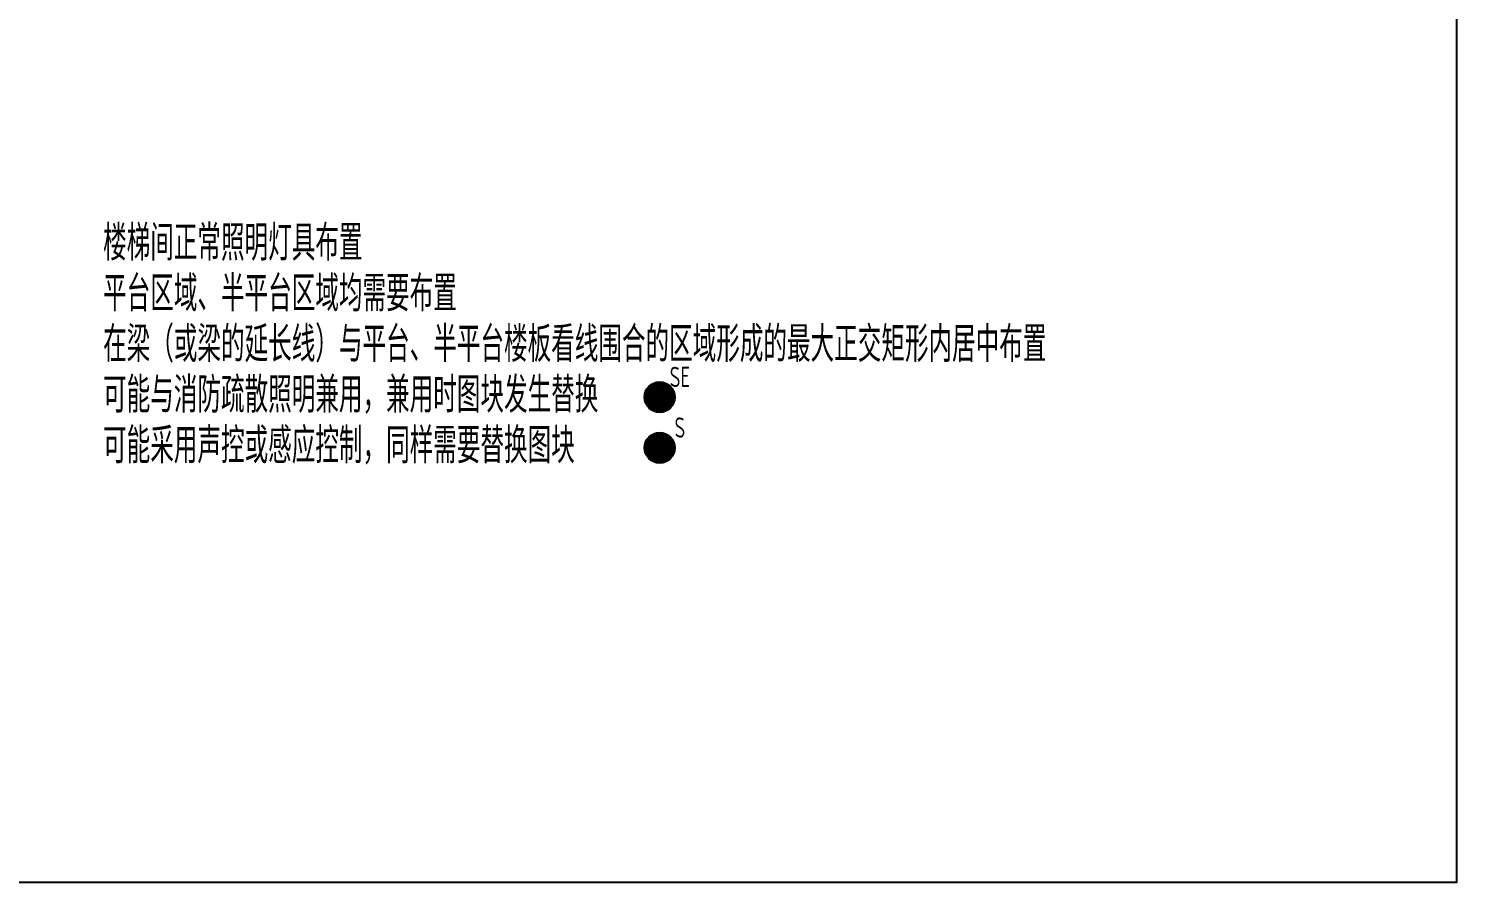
# Model space of a CAD drawing. Header units: millimetres. Extents: x -714894 to -19295, y 3400 to 234118.
# Drawn here: x -435740 to -421647, y 125948 to 134374 of the extents above; entities that cross this region are included whole.
import ezdxf
from ezdxf.enums import TextEntityAlignment as Align

# ---------------------------------------------------------------- set-up
doc = ezdxf.new("R2010")
doc.units = ezdxf.units.MM
doc.header["$LTSCALE"] = 500
for name, color, linetype in [('C-SHET-SHET', 144, 'Continuous'), ('E-LITE-LITE', 3, 'Continuous'), ('E-UNIV-EL', 140, 'Continuous'), ('E-UNIV-NOTE', 6, 'Continuous')]:
    doc.layers.add(name, color=color, linetype=linetype)
doc.styles.add('TH-STYLE3', font='tssdeng.shx', dxfattribs={"width": 0.65, "bigfont": 'tssdchn.shx'})

# ---------------------------------------------------------------- blocks, each defined once
blk = doc.blocks.new('E-BFEL800-1')
at = {"const_width": 1.5}
blk.add_lwpolyline([(-0.75, 0, 1), (0.75, 0, 1)], format="xyb", close=True, dxfattribs=at)
blk.add_circle((0, 0), 1.5)
at = {"layer": 'E-UNIV-EL', "style": 'TH-STYLE3', "width": 0.7}
blk.add_attdef('T', text='', height=2, dxfattribs=at).set_placement((2, 2), align=Align.MIDDLE)
blk = doc.blocks.new('E-BL302-3')
at = {"const_width": 1.5}
blk.add_lwpolyline([(-0.75, 0, 1), (0.75, 0, 1)], format="xyb", close=True, dxfattribs=at)
blk.add_circle((0, 0), 1.5)
at = {"layer": 'E-UNIV-EL', "style": 'TH-STYLE3', "width": 0.7}
blk.add_attdef('T', text='', height=2, dxfattribs=at).set_placement((2, 2), align=Align.MIDDLE)

msp = doc.modelspace()

# ---------------------------------------------------------------- linework, layer by layer
at = {"layer": 'C-SHET-SHET'}
msp.add_lwpolyline([(-441647.48, 164747.79), (-421647.48, 164747.79), (-421647.48, 125947.79), (-441647.48, 125947.79)], close=True, dxfattribs=at)

# ---------------------------------------------------------------- block references
at = {"layer": 'E-LITE-LITE', "xscale": 100, "yscale": 100, "zscale": 100}
for name, p, values in [('E-BFEL800-1', (-429511.2, 130736.95), {'T': 'SE'}), ('E-BL302-3', (-429511.2, 130236.95), {'T': 'S'})]:
    msp.add_blockref(name, p, dxfattribs=at).add_auto_attribs(values)

# ---------------------------------------------------------------- texts
at = {"layer": 'E-UNIV-NOTE', "linetype": 'Continuous', "style": 'TH-STYLE3', "width": 0.7}
for s, p in [('楼梯间正常照明灯具布置', (-435004.18, 132258.76)), ('平台区域、半平台区域均需要布置', (-435004.18, 131758.76)), ('在梁（或梁的延长线）与平台、半平台楼板看线围合的区域形成的最大正交矩形内居中布置', (-435004.18, 131258.76)), ('可能与消防疏散照明兼用，兼用时图块发生替换', (-435004.18, 130758.76)), ('可能采用声控或感应控制，同样需要替换图块', (-435004.18, 130258.76))]:
    msp.add_text(s, height=350, dxfattribs=at).set_placement(p, align=Align.MIDDLE_LEFT)

doc.saveas('drawing.dxf')
